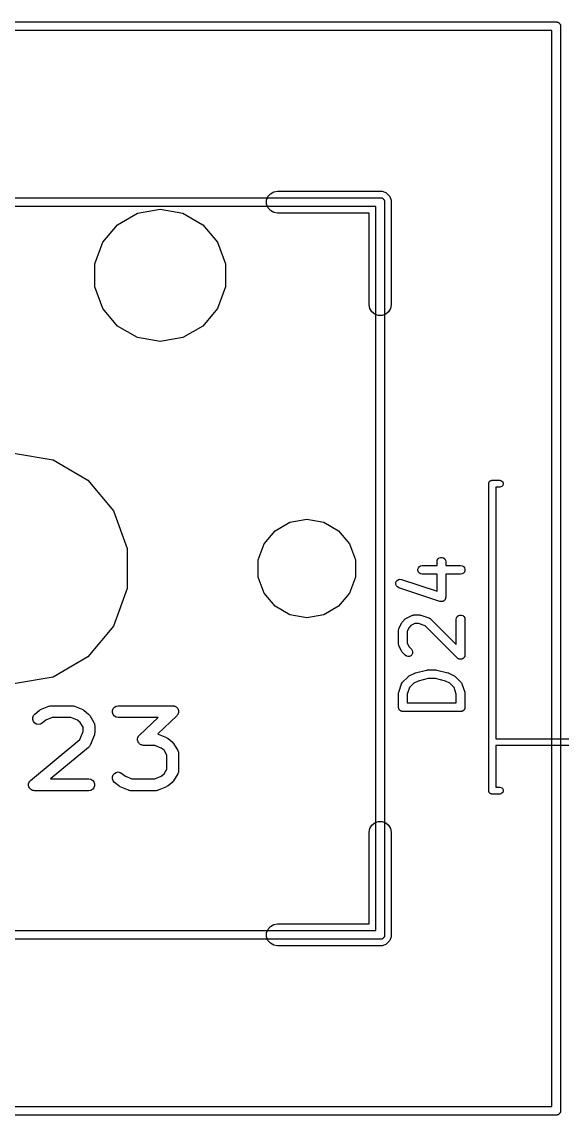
# Model space of a CAD drawing. Header units: millimetres. Extents: x 50 to 169, y 50 to 167.
# Drawn here: x 120.26 to 129.61, y 89.3 to 108.25 of the extents above; entities that cross this region are included whole.
import ezdxf

# ---------------------------------------------------------------- set-up
doc = ezdxf.new("R2010")
doc.units = ezdxf.units.MM
doc.layers.add('BLACK', color=7, linetype='Continuous')

# ---------------------------------------------------------------- blocks, each defined once
blk = doc.blocks.new('hhskb2-Cmts.User')
at = {"layer": 'BLACK'}
for p, q in [((100.65, -81.5738), (113.35, -81.5738)), ((113.35, -81.5738), (113.357, -81.575)), ((113.357, -81.575), (113.363, -81.575)), ((113.363, -81.575), (113.369, -81.5772)), ((113.369, -81.5772), (113.376, -81.5784)), ((113.376, -81.5784), (113.382, -81.5817)), ((113.382, -81.5817), (113.388, -81.584)), ((113.388, -81.584), (113.393, -81.5883)), ((113.393, -81.5883), (113.399, -81.5916)), ((113.399, -81.5916), (113.403, -81.5967)), ((113.403, -81.5967), (113.408, -81.601)), ((113.408, -81.601), (113.412, -81.6068)), ((113.412, -81.6068), (113.416, -81.6119)), ((113.416, -81.6119), (113.418, -81.6182)), ((113.418, -81.6182), (113.422, -81.6239)), ((113.422, -81.6239), (113.423, -81.6305)), ((113.423, -81.6305), (113.425, -81.6368)), ((113.425, -81.6368), (113.425, -81.6434)), ((113.425, -81.6434), (113.426, -81.65)), ((113.426, -81.65), (113.426, -94.35)), ((113.274, -81.7262), (100.726, -81.7262)), ((113.274, -94.2738), (113.274, -81.7262)), ((100.726, -94.2738), (113.274, -94.2738)), ((113.426, -94.35), (113.425, -94.3566)), ((113.425, -94.3566), (113.425, -94.3632)), ((113.35, -94.4262), (100.65, -94.4262)), ((113.357, -94.425), (113.35, -94.4262)), ((113.363, -94.425), (113.357, -94.425)), ((113.369, -94.4228), (113.363, -94.425)), ((113.376, -94.4216), (113.369, -94.4228)), ((113.382, -94.4183), (113.376, -94.4216)), ((113.388, -94.416), (113.382, -94.4183)), ((113.393, -94.4117), (113.388, -94.416)), ((113.399, -94.4084), (113.393, -94.4117)), ((113.403, -94.4033), (113.399, -94.4084)), ((113.408, -94.399), (113.403, -94.4033)), ((113.412, -94.3932), (113.408, -94.399)), ((113.416, -94.3881), (113.412, -94.3932)), ((113.418, -94.3818), (113.416, -94.3881)), ((113.422, -94.3761), (113.418, -94.3818)), ((113.423, -94.3695), (113.422, -94.3761)), ((113.425, -94.3632), (113.423, -94.3695))]:
    blk.add_line(p, q, dxfattribs=at)
blk = doc.blocks.new('hhskb2-Dwgs.User')
at = {"layer": 'BLACK'}
for p, q in [((97.602, -78.5258), (116.398, -78.5258)), ((116.398, -78.5258), (116.405, -78.527)), ((116.405, -78.527), (116.411, -78.527)), ((116.411, -78.527), (116.417, -78.5292)), ((116.417, -78.5292), (116.424, -78.5304)), ((116.424, -78.5304), (116.43, -78.5337)), ((116.43, -78.5337), (116.436, -78.536)), ((116.436, -78.536), (116.441, -78.5403)), ((116.441, -78.5403), (116.447, -78.5436)), ((116.447, -78.5436), (116.451, -78.5487)), ((116.451, -78.5487), (116.456, -78.553)), ((116.456, -78.553), (116.46, -78.5588)), ((116.46, -78.5588), (116.464, -78.5639)), ((116.464, -78.5639), (116.466, -78.5702)), ((116.466, -78.5702), (116.47, -78.5759)), ((116.47, -78.5759), (116.471, -78.5825)), ((116.471, -78.5825), (116.473, -78.5888)), ((116.473, -78.5888), (116.473, -78.5954)), ((116.473, -78.5954), (116.474, -78.602)), ((116.474, -78.602), (116.474, -97.398)), ((116.322, -78.6782), (97.6782, -78.6782)), ((116.322, -97.3218), (116.322, -78.6782)), ((97.6782, -97.3218), (116.322, -97.3218)), ((116.398, -97.4742), (97.602, -97.4742)), ((116.405, -97.473), (116.398, -97.4742)), ((116.411, -97.473), (116.405, -97.473)), ((116.417, -97.4708), (116.411, -97.473)), ((116.424, -97.4696), (116.417, -97.4708)), ((116.43, -97.4663), (116.424, -97.4696)), ((116.436, -97.464), (116.43, -97.4663)), ((116.441, -97.4597), (116.436, -97.464)), ((116.447, -97.4564), (116.441, -97.4597)), ((116.451, -97.4513), (116.447, -97.4564)), ((116.456, -97.447), (116.451, -97.4513)), ((116.46, -97.4412), (116.456, -97.447)), ((116.464, -97.4361), (116.46, -97.4412)), ((116.466, -97.4298), (116.464, -97.4361)), ((116.47, -97.4241), (116.466, -97.4298)), ((116.471, -97.4175), (116.47, -97.4241)), ((116.473, -97.4112), (116.471, -97.4175)), ((116.474, -97.398), (116.473, -97.4046)), ((116.473, -97.4046), (116.473, -97.4112))]:
    blk.add_line(p, q, dxfattribs=at)
blk = doc.blocks.new('hhskb2-F.SilkS')
at = {"layer": 'BLACK'}
for p, q in [((111.45, -81.5041), (111.507, -81.471)), ((111.507, -81.471), (111.572, -81.4595)), ((111.572, -81.4595), (113.35, -81.4595)), ((113.35, -81.4595), (113.366, -81.4624)), ((113.366, -81.4624), (113.383, -81.4624)), ((113.383, -81.4624), (113.399, -81.4681)), ((113.399, -81.4681), (113.415, -81.471)), ((113.415, -81.471), (113.43, -81.4793)), ((111.384, -81.6169), (111.407, -81.5547)), ((111.384, -81.6831), (111.384, -81.6169)), ((111.407, -81.5547), (111.45, -81.5041)), ((113.43, -81.4793), (113.445, -81.485)), ((113.445, -81.485), (113.458, -81.4957)), ((113.458, -81.4957), (113.472, -81.5041)), ((113.472, -81.5041), (113.483, -81.5168)), ((113.483, -81.5168), (113.496, -81.5275)), ((113.496, -81.5275), (113.504, -81.542)), ((113.504, -81.542), (113.515, -81.5547)), ((113.515, -81.5547), (113.521, -81.5704)), ((113.521, -81.5704), (113.529, -81.5848)), ((113.529, -81.5848), (113.532, -81.6013)), ((113.532, -81.6013), (113.538, -81.6169)), ((113.538, -81.6169), (113.538, -81.6336)), ((113.538, -81.6336), (113.54, -81.65)), ((113.54, -81.65), (113.54, -83.428)), ((108.802, -82.0411), (109.148, -81.8418)), ((109.148, -81.8418), (109.54, -81.7726)), ((109.54, -81.7726), (109.932, -81.8418)), ((109.932, -81.8418), (110.278, -82.0411)), ((111.407, -81.7452), (111.384, -81.6831)), ((111.45, -81.7959), (111.407, -81.7452)), ((111.507, -81.829), (111.45, -81.7959)), ((111.572, -81.8405), (111.507, -81.829)), ((113.159, -81.8405), (111.572, -81.8405)), ((113.159, -83.428), (113.159, -81.8405)), ((108.546, -82.3463), (108.802, -82.0411)), ((110.278, -82.0411), (110.534, -82.3463)), ((108.41, -82.7208), (108.546, -82.3463)), ((110.534, -82.3463), (110.67, -82.7208)), ((108.41, -83.1192), (108.41, -82.7208)), ((110.67, -82.7208), (110.67, -83.1192)), ((108.546, -83.4937), (108.41, -83.1192)), ((110.67, -83.1192), (110.534, -83.4937)), ((108.802, -83.7989), (108.546, -83.4937)), ((110.534, -83.4937), (110.278, -83.7989)), ((113.171, -83.4932), (113.159, -83.428)), ((113.204, -83.5505), (113.171, -83.4932)), ((113.255, -83.593), (113.204, -83.5505)), ((113.496, -83.5505), (113.445, -83.593)), ((113.529, -83.4932), (113.496, -83.5505)), ((113.54, -83.428), (113.529, -83.4932)), ((113.317, -83.6156), (113.255, -83.593)), ((113.383, -83.6156), (113.317, -83.6156)), ((113.445, -83.593), (113.383, -83.6156)), ((109.148, -83.9982), (108.802, -83.7989)), ((110.278, -83.7989), (109.932, -83.9982)), ((109.54, -84.0674), (109.148, -83.9982)), ((109.932, -83.9982), (109.54, -84.0674)), ((107, -85.9985), (107.685, -86.1192)), ((107.685, -86.1192), (108.287, -86.4667)), ((108.287, -86.4667), (108.733, -86.9992)), ((115.23, -86.53), (115.231, -86.5248)), ((115.23, -91.85), (115.23, -86.53)), ((115.231, -86.5196), (115.233, -86.5147)), ((115.231, -86.5248), (115.231, -86.5196)), ((115.233, -86.5147), (115.234, -86.5095)), ((115.234, -86.5095), (115.236, -86.5049)), ((115.236, -86.5049), (115.238, -86.5)), ((115.238, -86.5), (115.241, -86.496)), ((115.241, -86.496), (115.244, -86.4914)), ((115.244, -86.4914), (115.248, -86.4881)), ((115.248, -86.4881), (115.251, -86.484)), ((115.251, -86.484), (115.256, -86.4814)), ((115.256, -86.4814), (115.26, -86.478)), ((115.26, -86.478), (115.265, -86.4762)), ((115.265, -86.4762), (115.269, -86.4736)), ((115.269, -86.4736), (115.275, -86.4727)), ((115.275, -86.4727), (115.28, -86.4709)), ((115.28, -86.4709), (115.285, -86.4709)), ((115.285, -86.4709), (115.29, -86.47)), ((115.29, -86.47), (115.42, -86.47)), ((115.42, -86.59), (115.35, -86.59)), ((115.35, -86.59), (115.35, -90.95)), ((115.42, -86.47), (115.441, -86.4736)), ((115.441, -86.5864), (115.42, -86.59)), ((115.441, -86.4736), (115.459, -86.484)), ((115.459, -86.576), (115.441, -86.5864)), ((115.459, -86.484), (115.472, -86.5)), ((115.472, -86.56), (115.459, -86.576)), ((115.472, -86.5), (115.479, -86.5196)), ((115.479, -86.5404), (115.472, -86.56)), ((115.479, -86.5196), (115.479, -86.5404)), ((108.733, -86.9992), (108.971, -87.6524)), ((111.788, -87.1974), (112.08, -87.1458)), ((112.08, -87.1458), (112.372, -87.1974)), ((111.34, -87.5729), (111.531, -87.3457)), ((111.531, -87.3457), (111.788, -87.1974)), ((112.372, -87.1974), (112.629, -87.3457)), ((112.629, -87.3457), (112.82, -87.5729)), ((108.971, -87.6524), (108.971, -88.3476)), ((111.239, -87.8517), (111.34, -87.5729)), ((112.82, -87.5729), (112.921, -87.8517)), ((111.239, -88.1483), (111.239, -87.8517)), ((112.921, -87.8517), (112.921, -88.1483)), ((114.334, -87.8805), (114.339, -87.8548)), ((114.334, -87.9483), (114.334, -87.8805)), ((114.339, -87.8548), (114.352, -87.8323)), ((114.352, -87.8323), (114.372, -87.8155)), ((114.372, -87.8155), (114.396, -87.8066)), ((114.396, -87.8066), (114.422, -87.8066)), ((114.422, -87.8066), (114.447, -87.8155)), ((114.447, -87.8155), (114.467, -87.8323)), ((114.467, -87.8323), (114.48, -87.8548)), ((114.48, -87.8548), (114.484, -87.8805)), ((114.484, -87.8805), (114.484, -87.9483)), ((114.002, -88.0103), (114.011, -87.9858)), ((114.002, -88.0364), (114.002, -88.0103)), ((114.011, -88.0608), (114.002, -88.0364)), ((114.011, -87.9858), (114.028, -87.9659)), ((114.028, -88.0808), (114.011, -88.0608)), ((114.028, -87.9659), (114.05, -87.9529)), ((114.05, -88.0938), (114.028, -88.0808)), ((114.05, -87.9529), (114.076, -87.9483)), ((114.076, -88.0983), (114.05, -88.0938)), ((114.076, -87.9483), (114.334, -87.9483)), ((114.334, -88.0983), (114.076, -88.0983)), ((114.334, -88.3955), (114.334, -88.0983)), ((114.484, -87.9483), (114.742, -87.9483)), ((114.742, -88.0983), (114.484, -88.0983)), ((114.484, -88.0983), (114.484, -88.4995)), ((114.742, -87.9483), (114.768, -87.9529)), ((114.768, -88.0938), (114.742, -88.0983)), ((114.768, -87.9529), (114.791, -87.9659)), ((114.791, -88.0808), (114.768, -88.0938)), ((114.791, -87.9659), (114.807, -87.9858)), ((114.807, -88.0608), (114.791, -88.0808)), ((114.807, -87.9858), (114.816, -88.0103)), ((114.816, -88.0364), (114.807, -88.0608)), ((114.816, -88.0103), (114.816, -88.0364)), ((111.34, -88.4271), (111.239, -88.1483)), ((112.921, -88.1483), (112.82, -88.4271)), ((113.621, -88.2504), (113.629, -88.2257)), ((113.621, -88.2765), (113.621, -88.2504)), ((113.631, -88.3007), (113.621, -88.2765)), ((113.629, -88.2257), (113.645, -88.2053)), ((113.645, -88.2053), (113.667, -88.1917)), ((113.667, -88.1917), (113.693, -88.1865)), ((113.693, -88.1865), (113.718, -88.1903)), ((113.718, -88.1903), (114.334, -88.3955)), ((108.971, -88.3476), (108.733, -89.0008)), ((111.531, -88.6543), (111.34, -88.4271)), ((112.82, -88.4271), (112.629, -88.6543)), ((113.648, -88.3202), (113.631, -88.3007)), ((113.671, -88.3326), (113.648, -88.3202)), ((114.385, -88.5707), (113.671, -88.3326)), ((111.788, -88.8026), (111.531, -88.6543)), ((112.629, -88.6543), (112.372, -88.8026)), ((114.391, -88.5715), (114.385, -88.5707)), ((114.396, -88.5734), (114.391, -88.5715)), ((114.404, -88.5734), (114.396, -88.5734)), ((114.411, -88.5745), (114.404, -88.5734)), ((114.417, -88.5734), (114.411, -88.5745)), ((114.422, -88.5734), (114.417, -88.5734)), ((114.429, -88.5708), (114.422, -88.5734)), ((114.437, -88.5693), (114.429, -88.5708)), ((114.441, -88.5664), (114.437, -88.5693)), ((114.447, -88.5645), (114.441, -88.5664)), ((114.452, -88.5596), (114.447, -88.5645)), ((114.459, -88.5556), (114.452, -88.5596)), ((114.462, -88.5513), (114.459, -88.5556)), ((114.467, -88.5477), (114.462, -88.5513)), ((114.47, -88.5412), (114.467, -88.5477)), ((114.475, -88.5352), (114.47, -88.5412)), ((114.477, -88.53), (114.475, -88.5352)), ((114.48, -88.5252), (114.477, -88.53)), ((114.481, -88.5177), (114.48, -88.5252)), ((114.483, -88.5105), (114.481, -88.5177)), ((114.484, -88.4995), (114.483, -88.505)), ((114.483, -88.505), (114.483, -88.5105)), ((112.08, -88.8541), (111.788, -88.8026)), ((112.372, -88.8026), (112.08, -88.8541)), ((113.794, -88.8682), (113.804, -88.861)), ((113.804, -88.861), (113.899, -88.8134)), ((113.899, -88.8134), (113.903, -88.8122)), ((113.903, -88.8122), (113.907, -88.81)), ((113.907, -88.81), (113.916, -88.8085)), ((113.916, -88.8085), (113.924, -88.806)), ((113.924, -88.806), (113.929, -88.8062)), ((113.929, -88.8062), (113.933, -88.8055)), ((113.933, -88.8055), (114.028, -88.8055)), ((114.028, -88.8055), (114.04, -88.8076)), ((114.04, -88.8076), (114.052, -88.8093)), ((114.052, -88.8093), (114.195, -88.8569)), ((114.195, -88.8569), (114.198, -88.859)), ((114.198, -88.859), (114.203, -88.8601)), ((114.203, -88.8601), (114.21, -88.8652)), ((114.21, -88.8652), (114.218, -88.8693)), ((114.667, -88.8805), (114.672, -88.8548)), ((114.672, -88.8548), (114.685, -88.8323)), ((114.685, -88.8323), (114.705, -88.8155)), ((114.705, -88.8155), (114.729, -88.8066)), ((114.729, -88.8066), (114.755, -88.8066)), ((114.755, -88.8066), (114.78, -88.8155)), ((114.78, -88.8155), (114.8, -88.8323)), ((114.8, -88.8323), (114.813, -88.8548)), ((114.813, -88.8548), (114.817, -88.8805)), ((108.733, -89.0008), (108.287, -89.5332)), ((113.668, -89.0624), (113.67, -89.054)), ((113.67, -89.054), (113.672, -89.0453)), ((113.672, -89.0453), (113.674, -89.0416)), ((113.674, -89.0416), (113.675, -89.0374)), ((113.675, -89.0374), (113.723, -88.9422)), ((113.723, -88.9422), (113.73, -88.9325)), ((113.73, -88.9325), (113.737, -88.9227)), ((113.737, -88.9227), (113.785, -88.8751)), ((113.785, -88.8751), (113.794, -88.8682)), ((113.852, -89.0201), (113.817, -89.0887)), ((113.882, -88.9897), (113.852, -89.0201)), ((113.951, -88.9555), (113.882, -88.9897)), ((114.016, -88.9555), (113.951, -88.9555)), ((114.13, -88.9936), (114.016, -88.9555)), ((114.689, -89.5526), (114.13, -88.9936)), ((114.218, -88.8693), (114.22, -88.8726)), ((114.22, -88.8726), (114.224, -88.8751)), ((114.224, -88.8751), (114.667, -89.3185)), ((114.667, -89.3185), (114.667, -88.8805)), ((114.817, -88.8805), (114.817, -89.4995)), ((113.667, -89.071), (113.668, -89.0667)), ((113.667, -89.309), (113.667, -89.071)), ((113.668, -89.0667), (113.668, -89.0624)), ((113.817, -89.0887), (113.817, -89.2913)), ((113.668, -89.3133), (113.667, -89.309)), ((113.668, -89.3176), (113.668, -89.3133)), ((113.67, -89.326), (113.668, -89.3176)), ((113.672, -89.3347), (113.67, -89.326)), ((113.674, -89.3384), (113.672, -89.3347)), ((113.675, -89.3426), (113.674, -89.3384)), ((113.723, -89.4378), (113.675, -89.3426)), ((113.817, -89.2913), (113.852, -89.3599)), ((113.852, -89.3599), (113.891, -89.3989)), ((113.891, -89.3989), (113.906, -89.4202)), ((113.906, -89.4202), (113.912, -89.4454)), ((108.287, -89.5332), (107.685, -89.8808)), ((113.73, -89.4475), (113.723, -89.4378)), ((113.737, -89.4573), (113.73, -89.4475)), ((113.785, -89.5049), (113.737, -89.4573)), ((113.806, -89.5199), (113.785, -89.5049)), ((113.831, -89.5266), (113.806, -89.5199)), ((113.857, -89.5243), (113.831, -89.5266)), ((113.881, -89.5133), (113.857, -89.5243)), ((113.899, -89.4949), (113.881, -89.5133)), ((113.91, -89.4713), (113.899, -89.4949)), ((113.912, -89.4454), (113.91, -89.4713)), ((114.697, -89.5582), (114.689, -89.5526)), ((114.705, -89.5645), (114.697, -89.5582)), ((114.708, -89.5656), (114.705, -89.5645)), ((114.711, -89.5675), (114.708, -89.5656)), ((114.72, -89.57), (114.711, -89.5675)), ((114.729, -89.5734), (114.72, -89.57)), ((114.733, -89.5734), (114.729, -89.5734)), ((114.736, -89.5742), (114.733, -89.5734)), ((114.746, -89.5734), (114.736, -89.5742)), ((114.755, -89.5734), (114.746, -89.5734)), ((114.759, -89.5723), (114.755, -89.5734)), ((114.762, -89.572), (114.759, -89.5723)), ((114.771, -89.5678), (114.762, -89.572)), ((114.78, -89.5645), (114.771, -89.5678)), ((114.782, -89.5624), (114.78, -89.5645)), ((114.785, -89.561), (114.782, -89.5624)), ((114.792, -89.554), (114.785, -89.561)), ((114.8, -89.5477), (114.792, -89.554)), ((114.801, -89.5449), (114.8, -89.5477)), ((114.804, -89.5425), (114.801, -89.5449)), ((114.808, -89.5337), (114.804, -89.5425)), ((114.813, -89.5252), (114.808, -89.5337)), ((114.815, -89.5189), (114.813, -89.5219)), ((114.813, -89.5219), (114.813, -89.5252)), ((114.816, -89.5092), (114.815, -89.5189)), ((114.817, -89.4995), (114.816, -89.5092)), ((113.852, -89.861), (113.947, -89.8134)), ((113.947, -89.8134), (113.955, -89.8111)), ((113.955, -89.8111), (113.962, -89.8077)), ((113.962, -89.8077), (114.153, -89.7601)), ((114.153, -89.7601), (114.162, -89.7595)), ((114.162, -89.7595), (114.171, -89.7579)), ((114.171, -89.7579), (114.314, -89.7579)), ((114.314, -89.7579), (114.323, -89.7595)), ((114.323, -89.7595), (114.332, -89.7601)), ((114.332, -89.7601), (114.522, -89.8077)), ((114.522, -89.8077), (114.53, -89.8111)), ((114.53, -89.8111), (114.538, -89.8134)), ((114.538, -89.8134), (114.633, -89.861)), ((107.685, -89.8808), (107, -90.0015)), ((113.671, -90.1425), (113.719, -89.9996)), ((113.719, -89.9996), (113.721, -89.9958)), ((113.721, -89.9958), (113.722, -89.9916)), ((113.722, -89.9916), (113.727, -89.9844)), ((113.727, -89.9844), (113.731, -89.9767)), ((113.731, -89.9767), (113.734, -89.9738)), ((113.734, -89.9738), (113.737, -89.9703)), ((113.737, -89.9703), (113.832, -89.8751)), ((113.832, -89.8751), (113.842, -89.8682)), ((113.842, -89.8682), (113.852, -89.861)), ((113.93, -89.9897), (113.856, -90.0638)), ((114.007, -89.9512), (113.93, -89.9897)), ((114.18, -89.9079), (114.007, -89.9512)), ((114.305, -89.9079), (114.18, -89.9079)), ((114.478, -89.9512), (114.305, -89.9079)), ((114.555, -89.9897), (114.478, -89.9512)), ((114.629, -90.0638), (114.555, -89.9897)), ((114.633, -89.861), (114.643, -89.8682)), ((114.643, -89.8682), (114.653, -89.8751)), ((114.653, -89.8751), (114.748, -89.9703)), ((114.748, -89.9703), (114.75, -89.9738)), ((114.75, -89.9738), (114.754, -89.9767)), ((114.754, -89.9767), (114.758, -89.9844)), ((114.758, -89.9844), (114.763, -89.9916)), ((114.763, -89.9916), (114.764, -89.9958)), ((114.764, -89.9958), (114.766, -89.9996)), ((114.766, -89.9996), (114.814, -90.1425)), ((113.667, -90.1662), (113.669, -90.1543)), ((113.667, -90.4043), (113.667, -90.1662)), ((113.669, -90.1543), (113.671, -90.1425)), ((113.856, -90.0638), (113.817, -90.1784)), ((113.817, -90.1784), (113.817, -90.3293)), ((114.667, -90.1784), (114.629, -90.0638)), ((114.667, -90.3293), (114.667, -90.1784)), ((114.814, -90.1425), (114.815, -90.1543)), ((114.815, -90.1543), (114.817, -90.1662)), ((114.817, -90.1662), (114.817, -90.4043)), ((107.618, -90.3841), (107.634, -90.3814)), ((107.634, -90.3814), (107.648, -90.378)), ((107.648, -90.378), (107.651, -90.3783)), ((107.651, -90.3783), (107.653, -90.3779)), ((107.653, -90.3779), (108.016, -90.3779)), ((108.016, -90.3779), (108.018, -90.3783)), ((108.018, -90.3783), (108.021, -90.378)), ((108.021, -90.378), (108.036, -90.3814)), ((108.036, -90.3814), (108.051, -90.3841)), ((108.78, -90.3841), (108.814, -90.3779)), ((108.814, -90.3779), (109.758, -90.3779)), ((109.758, -90.3779), (109.772, -90.3804)), ((109.772, -90.3804), (109.786, -90.3821)), ((109.786, -90.3821), (109.789, -90.3835)), ((109.789, -90.3835), (109.792, -90.3841)), ((113.817, -90.3293), (114.667, -90.3293)), ((107.335, -90.5825), (107.348, -90.5494)), ((107.348, -90.5494), (107.37, -90.5224)), ((107.37, -90.5224), (107.443, -90.4619)), ((107.443, -90.4619), (107.456, -90.4544)), ((107.456, -90.4544), (107.469, -90.4462)), ((107.469, -90.4462), (107.614, -90.3857)), ((107.614, -90.3857), (107.616, -90.3852)), ((107.616, -90.3852), (107.618, -90.3841)), ((108.051, -90.3841), (108.053, -90.3852)), ((108.053, -90.3852), (108.055, -90.3857)), ((108.055, -90.3857), (108.2, -90.4462)), ((108.2, -90.4462), (108.213, -90.4544)), ((108.213, -90.4544), (108.226, -90.4619)), ((108.226, -90.4619), (108.299, -90.5224)), ((108.299, -90.5224), (108.31, -90.5354)), ((108.31, -90.5354), (108.321, -90.5482)), ((108.321, -90.5482), (108.393, -90.6692)), ((108.714, -90.4619), (108.726, -90.4287)), ((108.714, -90.4972), (108.714, -90.4619)), ((108.726, -90.5303), (108.714, -90.4972)), ((108.726, -90.4287), (108.749, -90.4017)), ((108.749, -90.5574), (108.726, -90.5303)), ((108.749, -90.4017), (108.78, -90.3841)), ((108.78, -90.575), (108.749, -90.5574)), ((109.828, -90.5531), (109.498, -90.8671)), ((109.792, -90.3841), (109.805, -90.3913)), ((109.805, -90.3913), (109.818, -90.3977)), ((109.818, -90.3977), (109.82, -90.4001)), ((109.82, -90.4001), (109.823, -90.4017)), ((109.823, -90.4017), (109.832, -90.4128)), ((109.836, -90.5414), (109.828, -90.5531)), ((109.832, -90.4128), (109.842, -90.4233)), ((109.846, -90.5303), (109.836, -90.5414)), ((109.842, -90.4233), (109.844, -90.4263)), ((109.844, -90.4263), (109.846, -90.4287)), ((109.846, -90.4287), (109.851, -90.4423)), ((109.847, -90.5273), (109.846, -90.5303)), ((109.849, -90.5247), (109.847, -90.5273)), ((109.853, -90.5108), (109.849, -90.5247)), ((109.851, -90.4423), (109.856, -90.4556)), ((109.858, -90.4972), (109.853, -90.5108)), ((109.856, -90.4556), (109.857, -90.4588)), ((109.857, -90.4588), (109.858, -90.4619)), ((109.858, -90.4619), (109.858, -90.4764)), ((109.858, -90.4764), (109.859, -90.4908)), ((109.859, -90.4908), (109.858, -90.4939)), ((109.858, -90.4939), (109.858, -90.4972)), ((113.669, -90.4107), (113.667, -90.4043)), ((113.669, -90.4173), (113.669, -90.4107)), ((113.671, -90.4235), (113.669, -90.4173)), ((113.672, -90.4299), (113.671, -90.4235)), ((113.675, -90.4356), (113.672, -90.4299)), ((113.677, -90.4418), (113.675, -90.4356)), ((113.682, -90.4468), (113.677, -90.4418)), ((113.685, -90.4525), (113.682, -90.4468)), ((113.69, -90.4567), (113.685, -90.4525)), ((113.694, -90.4617), (113.69, -90.4567)), ((113.7, -90.465), (113.694, -90.4617)), ((113.705, -90.4692), (113.7, -90.465)), ((113.711, -90.4715), (113.705, -90.4692)), ((113.717, -90.4748), (113.711, -90.4715)), ((113.723, -90.4759), (113.717, -90.4748)), ((113.729, -90.4781), (113.723, -90.4759)), ((113.736, -90.4781), (113.729, -90.4781)), ((113.742, -90.4793), (113.736, -90.4781)), ((114.742, -90.4793), (113.742, -90.4793)), ((114.749, -90.4781), (114.742, -90.4793)), ((114.755, -90.4781), (114.749, -90.4781)), ((114.762, -90.4759), (114.755, -90.4781)), ((114.768, -90.4748), (114.762, -90.4759)), ((114.774, -90.4715), (114.768, -90.4748)), ((114.78, -90.4692), (114.774, -90.4715)), ((114.785, -90.465), (114.78, -90.4692)), ((114.791, -90.4617), (114.785, -90.465)), ((114.795, -90.4567), (114.791, -90.4617)), ((114.8, -90.4525), (114.795, -90.4567)), ((114.803, -90.4468), (114.8, -90.4525)), ((114.807, -90.4418), (114.803, -90.4468)), ((114.81, -90.4356), (114.807, -90.4418)), ((114.813, -90.4299), (114.81, -90.4356)), ((114.814, -90.4235), (114.813, -90.4299)), ((114.816, -90.4173), (114.814, -90.4235)), ((114.817, -90.4043), (114.816, -90.4107)), ((114.816, -90.4107), (114.816, -90.4173)), ((107.335, -90.6178), (107.335, -90.5825)), ((107.347, -90.651), (107.335, -90.6178)), ((107.37, -90.6781), (107.347, -90.651)), ((107.4, -90.6958), (107.37, -90.6781)), ((107.435, -90.7021), (107.4, -90.6958)), ((107.47, -90.6961), (107.435, -90.7021)), ((107.5, -90.6785), (107.47, -90.6961)), ((107.561, -90.6279), (107.5, -90.6785)), ((107.673, -90.5811), (107.561, -90.6279)), ((107.996, -90.5811), (107.673, -90.5811)), ((108.108, -90.6279), (107.996, -90.5811)), ((108.155, -90.6675), (108.108, -90.6279)), ((108.205, -90.7496), (108.155, -90.6675)), ((108.205, -90.8228), (108.205, -90.7496)), ((108.393, -90.6692), (108.397, -90.6782)), ((108.397, -90.6782), (108.402, -90.6867)), ((108.402, -90.6867), (108.403, -90.6946)), ((108.403, -90.6946), (108.406, -90.7021)), ((108.406, -90.7021), (108.406, -90.7118)), ((108.406, -90.7118), (108.408, -90.7214)), ((108.408, -90.7214), (108.408, -90.8424)), ((108.814, -90.5811), (108.78, -90.575)), ((109.504, -90.5811), (108.814, -90.5811)), ((109.18, -90.8898), (109.504, -90.5811)), ((108.149, -90.9622), (108.205, -90.8228)), ((108.401, -90.8801), (108.328, -91.0615)), ((108.402, -90.8771), (108.401, -90.8785)), ((108.401, -90.8785), (108.401, -90.8801)), ((108.405, -90.8613), (108.402, -90.8771)), ((108.408, -90.8456), (108.405, -90.8613)), ((108.408, -90.8424), (108.408, -90.844)), ((108.408, -90.844), (108.408, -90.8456)), ((109.149, -90.952), (109.15, -90.9489)), ((109.15, -90.9665), (109.149, -90.952)), ((109.15, -90.9457), (109.155, -90.9321)), ((109.15, -90.9489), (109.15, -90.9457)), ((109.155, -90.9321), (109.159, -90.9182)), ((109.159, -90.9182), (109.161, -90.9156)), ((109.161, -90.9156), (109.162, -90.9125)), ((109.162, -90.9125), (109.171, -90.9014)), ((109.171, -90.9014), (109.18, -90.8898)), ((109.498, -90.8671), (109.502, -90.8679)), ((109.502, -90.8679), (109.504, -90.869)), ((109.504, -90.869), (109.507, -90.8695)), ((109.507, -90.8695), (109.652, -90.93)), ((109.652, -90.93), (109.664, -90.9382)), ((109.664, -90.9382), (109.678, -90.9458)), ((109.678, -90.9458), (109.75, -91.0062)), ((115.35, -90.95), (118.05, -90.95)), ((107.298, -91.6715), (108.149, -90.9622)), ((108.299, -91.1019), (107.643, -91.6479)), ((108.304, -91.0962), (108.299, -91.1019)), ((108.309, -91.0915), (108.304, -91.0962)), ((108.315, -91.0828), (108.309, -91.0915)), ((108.322, -91.0749), (108.315, -91.0828)), ((108.324, -91.0679), (108.322, -91.0749)), ((108.328, -91.0615), (108.324, -91.0679)), ((109.15, -90.981), (109.15, -90.9665)), ((109.151, -90.984), (109.15, -90.981)), ((109.151, -90.9872), (109.151, -90.984)), ((109.157, -91.0005), (109.151, -90.9872)), ((109.162, -91.0141), (109.157, -91.0005)), ((109.164, -91.0166), (109.162, -91.0141)), ((109.165, -91.0196), (109.164, -91.0166)), ((109.175, -91.0301), (109.165, -91.0196)), ((109.184, -91.0412), (109.175, -91.0301)), ((109.187, -91.0428), (109.184, -91.0412)), ((109.189, -91.0451), (109.187, -91.0428)), ((109.202, -91.0516), (109.189, -91.0451)), ((109.215, -91.0588), (109.202, -91.0516)), ((109.218, -91.0594), (109.215, -91.0588)), ((109.221, -91.0608), (109.218, -91.0594)), ((109.235, -91.0624), (109.221, -91.0608)), ((109.25, -91.0649), (109.235, -91.0624)), ((109.447, -91.0649), (109.25, -91.0649)), ((109.559, -91.1117), (109.447, -91.0649)), ((109.607, -91.1513), (109.559, -91.1117)), ((109.75, -91.0062), (109.761, -91.0192)), ((109.761, -91.0192), (109.772, -91.032)), ((109.772, -91.032), (109.845, -91.153)), ((118.05, -91.07), (115.35, -91.07)), ((115.35, -91.07), (115.35, -91.79)), ((109.656, -91.2334), (109.607, -91.1513)), ((109.656, -91.4795), (109.656, -91.2334)), ((109.845, -91.153), (109.848, -91.1621)), ((109.848, -91.1621), (109.853, -91.1705)), ((109.853, -91.1705), (109.855, -91.1784)), ((109.855, -91.1784), (109.857, -91.1859)), ((109.857, -91.1859), (109.858, -91.1956)), ((109.858, -91.1956), (109.859, -91.2052)), ((109.859, -91.2052), (109.859, -91.5076)), ((109.607, -91.5615), (109.656, -91.4795)), ((109.858, -91.5172), (109.857, -91.5269)), ((109.859, -91.5076), (109.858, -91.5172)), ((107.269, -91.7151), (107.275, -91.6987)), ((107.275, -91.6984), (107.286, -91.685)), ((107.275, -91.6986), (107.275, -91.6984)), ((107.275, -91.6987), (107.275, -91.6986)), ((107.286, -91.685), (107.298, -91.6717)), ((107.298, -91.6716), (107.298, -91.6715)), ((107.298, -91.6717), (107.298, -91.6716)), ((107.643, -91.6479), (108.306, -91.6479)), ((108.306, -91.6479), (108.341, -91.6541)), ((108.341, -91.6541), (108.372, -91.6717)), ((108.372, -91.6717), (108.394, -91.6987)), ((108.394, -91.6987), (108.406, -91.7319)), ((108.714, -91.6113), (108.726, -91.5781)), ((108.714, -91.6466), (108.714, -91.6113)), ((108.726, -91.6797), (108.714, -91.6466)), ((108.726, -91.5781), (108.749, -91.551)), ((108.749, -91.7066), (108.726, -91.6797)), ((108.749, -91.551), (108.779, -91.5332)), ((108.822, -91.7671), (108.749, -91.7066)), ((108.779, -91.5332), (108.814, -91.527)), ((108.814, -91.527), (108.849, -91.533)), ((108.849, -91.533), (108.879, -91.5505)), ((108.879, -91.5505), (108.94, -91.6012)), ((108.94, -91.6012), (109.052, -91.6479)), ((109.052, -91.6479), (109.447, -91.6479)), ((109.447, -91.6479), (109.559, -91.6012)), ((109.559, -91.6012), (109.607, -91.5615)), ((109.75, -91.7066), (109.678, -91.7671)), ((109.761, -91.6937), (109.75, -91.7066)), ((109.772, -91.6808), (109.761, -91.6937)), ((109.845, -91.5599), (109.772, -91.6808)), ((109.848, -91.5508), (109.845, -91.5599)), ((109.853, -91.5424), (109.848, -91.5508)), ((109.855, -91.5344), (109.853, -91.5424)), ((109.857, -91.5269), (109.855, -91.5344)), ((107.263, -91.7315), (107.269, -91.7151)), ((107.263, -91.7317), (107.263, -91.7315)), ((107.263, -91.7319), (107.263, -91.7317)), ((107.263, -91.7492), (107.263, -91.7319)), ((107.263, -91.7668), (107.263, -91.7492)), ((107.263, -91.767), (107.263, -91.7668)), ((107.263, -91.7672), (107.263, -91.767)), ((107.269, -91.7835), (107.263, -91.7672)), ((107.275, -91.8), (107.269, -91.7835)), ((107.275, -91.8002), (107.275, -91.8)), ((107.275, -91.8003), (107.275, -91.8002)), ((107.286, -91.8138), (107.275, -91.8003)), ((107.297, -91.8271), (107.286, -91.8138)), ((107.297, -91.8272), (107.297, -91.8271)), ((107.298, -91.8274), (107.297, -91.8272)), ((107.313, -91.8361), (107.298, -91.8274)), ((107.328, -91.8449), (107.313, -91.8361)), ((107.328, -91.845), (107.328, -91.8449)), ((107.328, -91.8449), (107.328, -91.8449)), ((107.345, -91.8481), (107.328, -91.845)), ((107.363, -91.8511), (107.345, -91.8481)), ((108.306, -91.8511), (107.363, -91.8511)), ((107.363, -91.8511), (107.363, -91.8511)), ((107.363, -91.8511), (107.363, -91.8511)), ((108.341, -91.845), (108.306, -91.8511)), ((108.372, -91.8274), (108.341, -91.845)), ((108.394, -91.8003), (108.372, -91.8274)), ((108.406, -91.7672), (108.394, -91.8003)), ((108.406, -91.7319), (108.406, -91.7672)), ((108.835, -91.7746), (108.822, -91.7671)), ((108.848, -91.7828), (108.835, -91.7746)), ((108.993, -91.8433), (108.848, -91.7828)), ((108.995, -91.8438), (108.993, -91.8433)), ((108.997, -91.845), (108.995, -91.8438)), ((109.012, -91.8477), (108.997, -91.845)), ((109.027, -91.851), (109.012, -91.8477)), ((109.03, -91.8507), (109.027, -91.851)), ((109.032, -91.8511), (109.03, -91.8507)), ((109.467, -91.8511), (109.032, -91.8511)), ((109.47, -91.8507), (109.467, -91.8511)), ((109.472, -91.851), (109.47, -91.8507)), ((109.487, -91.8477), (109.472, -91.851)), ((109.502, -91.845), (109.487, -91.8477)), ((109.504, -91.8438), (109.502, -91.845)), ((109.507, -91.8433), (109.504, -91.8438)), ((109.652, -91.7828), (109.507, -91.8433)), ((109.664, -91.7746), (109.652, -91.7828)), ((109.678, -91.7671), (109.664, -91.7746)), ((115.231, -91.8552), (115.23, -91.85)), ((115.231, -91.8604), (115.231, -91.8552)), ((115.233, -91.8653), (115.231, -91.8604)), ((115.234, -91.8705), (115.233, -91.8653)), ((115.236, -91.8751), (115.234, -91.8705)), ((115.238, -91.88), (115.236, -91.8751)), ((115.241, -91.884), (115.238, -91.88)), ((115.244, -91.8886), (115.241, -91.884)), ((115.248, -91.8919), (115.244, -91.8886)), ((115.251, -91.896), (115.248, -91.8919)), ((115.256, -91.8986), (115.251, -91.896)), ((115.26, -91.902), (115.256, -91.8986)), ((115.35, -91.79), (115.42, -91.79)), ((115.42, -91.79), (115.441, -91.7936)), ((115.441, -91.7936), (115.459, -91.804)), ((115.459, -91.896), (115.441, -91.9064)), ((115.459, -91.804), (115.472, -91.82)), ((115.472, -91.88), (115.459, -91.896)), ((115.472, -91.82), (115.479, -91.8396)), ((115.479, -91.8604), (115.472, -91.88)), ((115.479, -91.8396), (115.479, -91.8604)), ((115.265, -91.9038), (115.26, -91.902)), ((115.269, -91.9064), (115.265, -91.9038)), ((115.275, -91.9073), (115.269, -91.9064)), ((115.28, -91.9091), (115.275, -91.9073)), ((115.285, -91.9091), (115.28, -91.9091)), ((115.29, -91.91), (115.285, -91.9091)), ((115.42, -91.91), (115.29, -91.91)), ((115.441, -91.9064), (115.42, -91.91)), ((113.171, -92.5068), (113.204, -92.4495)), ((113.204, -92.4495), (113.255, -92.407)), ((113.255, -92.407), (113.317, -92.3844)), ((113.317, -92.3844), (113.383, -92.3844)), ((113.383, -92.3844), (113.445, -92.407)), ((113.445, -92.407), (113.496, -92.4495)), ((113.496, -92.4495), (113.529, -92.5068)), ((113.159, -92.572), (113.171, -92.5068)), ((113.159, -94.1595), (113.159, -92.572)), ((113.529, -92.5068), (113.54, -92.572)), ((113.54, -92.572), (113.54, -94.35)), ((111.45, -94.2041), (111.507, -94.171)), ((111.507, -94.171), (111.572, -94.1595)), ((111.572, -94.1595), (113.159, -94.1595)), ((111.384, -94.3169), (111.407, -94.2548)), ((111.384, -94.3831), (111.384, -94.3169)), ((111.407, -94.2548), (111.45, -94.2041)), ((113.54, -94.35), (113.538, -94.3664)), ((111.407, -94.4453), (111.384, -94.3831)), ((111.45, -94.4959), (111.407, -94.4453)), ((111.507, -94.529), (111.45, -94.4959)), ((111.572, -94.5405), (111.507, -94.529)), ((113.35, -94.5405), (111.572, -94.5405)), ((113.366, -94.5376), (113.35, -94.5405)), ((113.383, -94.5376), (113.366, -94.5376)), ((113.399, -94.5319), (113.383, -94.5376)), ((113.415, -94.529), (113.399, -94.5319)), ((113.43, -94.5207), (113.415, -94.529)), ((113.445, -94.515), (113.43, -94.5207)), ((113.458, -94.5043), (113.445, -94.515)), ((113.472, -94.4959), (113.458, -94.5043)), ((113.483, -94.4832), (113.472, -94.4959)), ((113.496, -94.4725), (113.483, -94.4832)), ((113.504, -94.458), (113.496, -94.4725)), ((113.515, -94.4453), (113.504, -94.458)), ((113.521, -94.4296), (113.515, -94.4453)), ((113.529, -94.4152), (113.521, -94.4296)), ((113.532, -94.3987), (113.529, -94.4152)), ((113.538, -94.3831), (113.532, -94.3987)), ((113.538, -94.3664), (113.538, -94.3831))]:
    blk.add_line(p, q, dxfattribs=at)

msp = doc.modelspace()

# ---------------------------------------------------------------- block references
for name in ['hhskb2-F.SilkS', 'hhskb2-Dwgs.User', 'hhskb2-Cmts.User']:
    msp.add_blockref(name, (13.113, 186.774))

doc.saveas('drawing.dxf')
